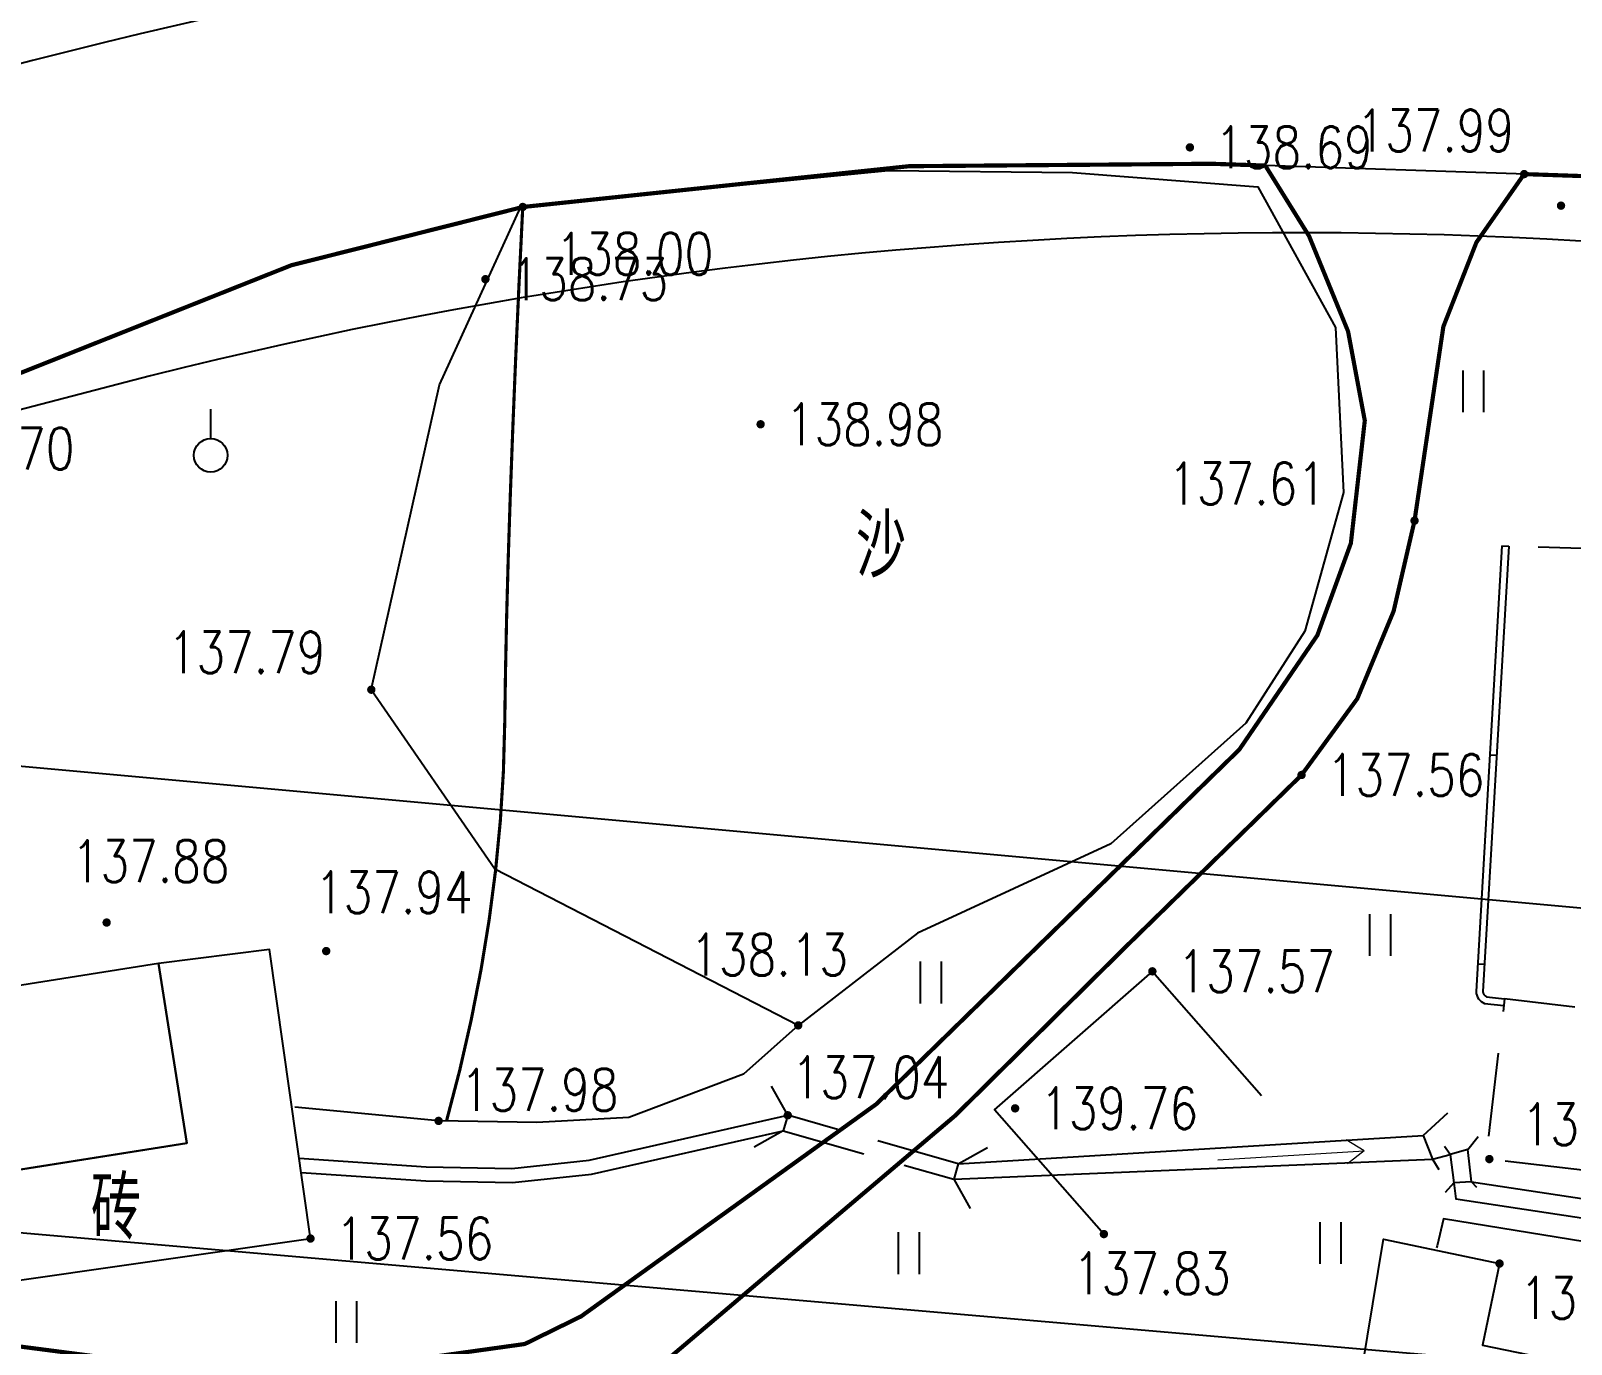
# Model space of a CAD drawing. Extents: x 529262 to 576451, y 2694391 to 2717535.
# Drawn here: x 563881.72 to 563918.54, y 2711404.2 to 2711435.58 of the extents above; entities that cross this region are included whole.
import ezdxf
from ezdxf.enums import TextEntityAlignment as Align
from ezdxf.xclip import XClip

# ---------------------------------------------------------------- set-up
doc = ezdxf.new("R2010")
doc.units = 0
doc.header["$XCLIPFRAME"] = 0
doc.linetypes.add('X2', pattern=[10, 8, -2])
doc.linetypes.add('X5', pattern=[3, 2, -1])
for name, color, linetype in [('DGX', 8, 'Continuous'), ('DLSS', 4, 'Continuous'), ('DMTZ', 8, 'Continuous'), ('GCD', 8, 'Continuous'), ('GXYZ', 8, 'Continuous'), ('JMD', 8, 'Continuous'), ('PP-COM', 7, 'Continuous'), ('RD-中线', 40, 'Continuous'), ('RD-红线', 7, 'Continuous'), ('ZBTZ', 8, 'Continuous'), ('ZJ', 7, 'Continuous')]:
    doc.layers.add(name, color=color, linetype=linetype)
doc.layers.add('SXSS', color=5, linetype='Continuous', lineweight=0)
doc.styles.add('HZ', font='rs.shx', dxfattribs={"width": 0.8, "bigfont": 'hztxt.shx'})
doc.linetypes.add('10421', pattern='A,2,[150,AAA.SHX,S=0.5,R=0,X=0,Y=0.5],1e-11', length=2)
doc.linetypes.add('10422', pattern='A,0.75,[150,AAA.SHX,S=0.5,R=0,X=0,Y=0.5],1.5,[177,AAA.SHX,S=1,R=0,X=0,Y=0.4],0.75', length=3)
doc.linetypes.add('1161', pattern='A,0,[149,AAA.SHX,S=0.15,R=0,X=0,Y=0],-1.6', length=1.6)

# ---------------------------------------------------------------- blocks, each defined once
blk = doc.blocks.new('A$C19FD0107')
at = {"layer": 'RD-中线', "color": 8, "linetype": 'Continuous', "flags": 128}
blk.add_lwpolyline([(-6861.027, 17001.718), (-7060.418, 17045.406, 0.117908), (-7116.226, 17044.265), (-7165.183, 17031.493)], format="xyb", dxfattribs=at)
at = {"layer": 'RD-红线', "color": 8, "linetype": 'Continuous', "flags": 128}
blk.add_lwpolyline([(-6862.739, 16993.903), (-7062.124, 17037.591, 0.117895), (-7114.206, 17036.524), (-7120.778, 17034.81)], format="xyb", dxfattribs=at)
blk = doc.blocks.new('GC200')
at = {"linetype": 'Continuous', "const_width": 0.2, "flags": 128}
blk.add_lwpolyline([(-0.1, 0, 1), (0.1, 0, 1)], format="xyb", close=True, dxfattribs=at)
blk = doc.blocks.new('gc121')
at = {"color": 8}
for p, q in [((-0.5, -1), (-0.5, 1)), ((0.5, -1), (0.5, 1))]:
    blk.add_line(p, q, dxfattribs=at)
blk = doc.blocks.new('gc125')
at = {"color": 8}
blk.add_line((0, 0.8), (0, 2.2), dxfattribs=at)
blk.add_circle((0, 0), 0.8, dxfattribs=at)
blk = doc.blocks.new('gc086')
at = {"color": 8}
for p, q in [((0, 0), (7, 0)), ((7, 0), (6.181, 0.574)), ((7, 0), (6.181, -0.574))]:
    blk.add_line(p, q, dxfattribs=at)

msp = doc.modelspace()

# ---------------------------------------------------------------- linework, layer by layer
at = {"layer": 'DGX', "linetype": 'Continuous', "const_width": 0.075, "flags": 128}
msp.add_lwpolyline([(563893.482, 2711431.37), (563893.391, 2711429.498), (563893.311, 2711427.72), (563893.242, 2711426.037), (563893.183, 2711424.449), (563893.134, 2711422.956), (563893.096, 2711421.557), (563893.069, 2711420.253), (563893.051, 2711419.043), (563893.019, 2711417.878), (563892.946, 2711416.706), (563892.833, 2711415.526), (563892.679, 2711414.341), (563892.485, 2711413.148), (563892.25, 2711411.948), (563891.975, 2711410.742), (563891.659, 2711409.529)], dxfattribs=at)
msp.add_lwpolyline([(563893.482, 2711431.37), (563893.391, 2711429.498), (563893.311, 2711427.72), (563893.242, 2711426.037), (563893.183, 2711424.449), (563893.134, 2711422.956), (563893.096, 2711421.557), (563893.069, 2711420.253), (563893.051, 2711419.043), (563893.019, 2711417.878), (563892.946, 2711416.706), (563892.833, 2711415.526), (563892.679, 2711414.341), (563892.485, 2711413.148), (563892.25, 2711411.948), (563891.975, 2711410.742), (563891.659, 2711409.529)], dxfattribs=at)
at = {"layer": 'DLSS', "linetype": 'Continuous', "lineweight": -2}
for p, q in [((563899.816, 2711409.666), (563899.426, 2711410.365)), ((563899.816, 2711409.666), (563899.71, 2711409.295)), ((563915.004, 2711409.185), (563915.591, 2711409.728)), ((563899.71, 2711409.295), (563899.011, 2711408.906)), ((563903.89, 2711408.508), (563904.588, 2711408.898)), ((563915.004, 2711409.185), (563915.229, 2711408.617)), ((563915.649, 2711408.733, 68.657), (563915.511, 2711408.924)), ((563916.069, 2711408.849), (563915.649, 2711408.733, 68.657)), ((563916.069, 2711408.849), (563916.318, 2711409.162)), ((563903.89, 2711408.508), (563903.784, 2711408.137)), ((563915.229, 2711408.617), (563915.376, 2711408.37)), ((563903.784, 2711408.137), (563904.174, 2711407.438)), ((563915.739, 2711408.052), (563915.532, 2711407.824)), ((563916.157, 2711408.074), (563915.739, 2711408.052)), ((563916.157, 2711408.074), (563916.281, 2711407.948))]:
    msp.add_line(p, q, dxfattribs=at)
at = {"layer": 'DLSS', "linetype": 'X5', "lineweight": -2}
for p, q in [((563903.89, 2711408.508), (563899.816, 2711409.666)), ((563899.71, 2711409.295), (563903.784, 2711408.137)), ((563916.157, 2711408.074), (563916.069, 2711408.849)), ((563915.649, 2711408.733, 68.657), (563915.739, 2711408.052))]:
    msp.add_line(p, q, dxfattribs=at)
at = {"layer": 'DLSS', "linetype": 'X2', "lineweight": -2, "const_width": 0.1, "flags": 128}
msp.add_lwpolyline([(563864.998, 2711406.283), (563886.722, 2711403.457), (563890.664, 2711403.801), (563893.53, 2711404.201), (563894.876, 2711404.861), (563901.928, 2711409.93), (563910.609, 2711418.405), (563912.475, 2711421.137), (563913.275, 2711423.335), (563913.608, 2711426.266), (563913.208, 2711428.398), (563912.275, 2711430.678), (563911.23, 2711432.36)], dxfattribs=at)
msp.add_lwpolyline([(563864.998, 2711406.283), (563886.722, 2711403.457), (563890.664, 2711403.801), (563893.53, 2711404.201), (563894.876, 2711404.861), (563901.928, 2711409.93), (563910.609, 2711418.405), (563912.475, 2711421.137), (563913.275, 2711423.335), (563913.608, 2711426.266), (563913.208, 2711428.398), (563912.275, 2711430.678), (563911.23, 2711432.36)], dxfattribs=at)
at = {"layer": 'DLSS', "linetype": 'Continuous', "lineweight": -2, "const_width": 0.1, "flags": 128}
for points in [[(563911.23, 2711432.36), (563909.938, 2711432.403), (563902.718, 2711432.345), (563893.482, 2711431.37), (563887.949, 2711429.977), (563873.534, 2711424.246), (563865.048, 2711420.815)], [(563994.94, 2711418.17), (563932.319, 2711430.926), (563923.295, 2711431.956), (563917.417, 2711432.156)], [(563994.94, 2711418.17), (563932.319, 2711430.926), (563923.295, 2711431.956), (563917.417, 2711432.156)]]:
    msp.add_lwpolyline(points, dxfattribs=at)
at = {"layer": 'DLSS', "linetype": 'Continuous', "lineweight": -2, "const_width": 0.1, "elevation": 137.99, "flags": 128}
msp.add_lwpolyline([(563917.417, 2711432.156), (563916.276, 2711430.525), (563915.486, 2711428.512), (563914.797, 2711423.875), (563914.297, 2711421.712), (563913.428, 2711419.62), (563912.097, 2711417.798), (563907.933, 2711413.73), (563903.819, 2711409.659), (563896.48, 2711403.443), (563895.474, 2711402.313), (563894.531, 2711400.632), (563894.188, 2711399.199), (563894.003, 2711395.555), (563893.648, 2711390.675), (563892.093, 2711381.248), (563890.268, 2711372.48)], dxfattribs=at)
msp.add_lwpolyline([(563917.417, 2711432.156), (563916.276, 2711430.525), (563915.486, 2711428.512), (563914.797, 2711423.875), (563914.297, 2711421.712), (563913.428, 2711419.62), (563912.097, 2711417.798), (563907.933, 2711413.73), (563903.819, 2711409.659), (563896.48, 2711403.443), (563895.474, 2711402.313), (563894.531, 2711400.632), (563894.188, 2711399.199), (563894.003, 2711395.555), (563893.648, 2711390.675), (563892.093, 2711381.248), (563890.268, 2711372.48)], dxfattribs=at)
at = {"layer": 'DMTZ', "linetype": 'Continuous', "flags": 128}
msp.add_lwpolyline([(563900.066, 2711411.815), (563892.812, 2711415.546), (563889.862, 2711419.836), (563891.49, 2711427.124), (563893.432, 2711431.37), (563902.213, 2711432.245), (563906.618, 2711432.196), (563911.055, 2711431.855), (563912.907, 2711428.493), (563913.102, 2711424.545), (563912.176, 2711421.232), (563910.762, 2711419.039), (563907.541, 2711416.15), (563902.917, 2711414.019)], close=True, dxfattribs=at)
at = {"layer": 'DMTZ', "linetype": '10421', "lineweight": -2, "flags": 128}
msp.add_lwpolyline([(563902.917, 2711414.019), (563900.066, 2711411.815), (563898.756, 2711410.648), (563896.015, 2711409.614), (563893.822, 2711409.492), (563891.47, 2711409.532), (563888.036, 2711409.857)], dxfattribs=at)
msp.add_lwpolyline([(563902.917, 2711414.019), (563900.066, 2711411.815), (563898.756, 2711410.648), (563896.015, 2711409.614), (563893.822, 2711409.492), (563891.47, 2711409.532), (563888.036, 2711409.857)], dxfattribs=at)
at = {"layer": 'DMTZ', "linetype": '10422', "lineweight": -2, "flags": 128}
msp.add_lwpolyline([(563907.372, 2711406.828), (563904.76, 2711409.793), (563908.531, 2711413.106), (563911.139, 2711410.138)], dxfattribs=at)
msp.add_lwpolyline([(563907.372, 2711406.828), (563904.76, 2711409.793), (563908.531, 2711413.106), (563911.139, 2711410.138)], dxfattribs=at)
at = {"layer": 'GXYZ', "linetype": 'Continuous', "lineweight": -2}
msp.add_line((563876.936, 2711418.42), (563939.722, 2711412.715), dxfattribs=at)
at = {"layer": 'GXYZ', "linetype": 'Continuous'}
msp.add_line((563971.809, 2711399.028), (563869.267, 2711407.909), dxfattribs=at)
at = {"layer": 'JMD', "linetype": 'Continuous', "lineweight": -2}
for p, q in [((563916.885, 2711423.271, 137.627), (563917.049, 2711423.262, 137.627)), ((563916.595, 2711418.279), (563916.759, 2711418.27)), ((563916.306, 2711413.288), (563916.47, 2711413.278)), ((563916.306, 2711413.288), (563916.47, 2711413.278))]:
    msp.add_line(p, q, dxfattribs=at)
at = {"layer": 'JMD', "linetype": 'Continuous', "lineweight": -2, "elevation": 137.627, "flags": 128}
for points in [[(563916.885, 2711423.271), (563916.268, 2711412.626, 0.295903), (563916.47, 2711412.339), (563916.928, 2711412.286)], [(563917.049, 2711423.262), (563916.432, 2711412.626, 0.253868), (563916.514, 2711412.499), (563916.947, 2711412.449)]]:
    msp.add_lwpolyline(points, format="xyb", dxfattribs=at)
at = {"layer": 'JMD', "linetype": 'Continuous', "lineweight": -2, "flags": 128}
for points, elevation in [([(563876.587, 2711407.597), (563876.989, 2711405.087), (563888.408, 2711406.721), (563887.43, 2711413.626), (563884.772, 2711413.294), (563885.452, 2711409.002)], 137.524), ([(563876.587, 2711407.597), (563876.989, 2711405.087), (563888.408, 2711406.721), (563887.43, 2711413.626), (563884.772, 2711413.294), (563885.452, 2711409.002)], 137.524), ([(563884.772, 2711413.294), (563874.008, 2711411.588), (563874.597, 2711407.281), (563885.452, 2711409.002)], 137.884), ([(563884.772, 2711413.294), (563874.008, 2711411.588), (563874.597, 2711407.281), (563885.452, 2711409.002)], 137.884), ([(563913.038, 2711400.527), (563914.052, 2711406.704), (563916.829, 2711406.123), (563916.422, 2711404.177), (563918.358, 2711403.772), (563917.706, 2711399.849)], 137.746), ([(563913.038, 2711400.527), (563914.052, 2711406.704), (563916.829, 2711406.123), (563916.422, 2711404.177), (563918.358, 2711403.772), (563917.706, 2711399.849)], 137.746)]:
    msp.add_lwpolyline(points, close=True, dxfattribs=dict(at, elevation=elevation))
at = {"layer": 'JMD', "linetype": 'X5', "lineweight": -2, "flags": 128}
msp.add_lwpolyline([(563930.549, 2711410.866), (563916.947, 2711412.449), (563916.502, 2711408.63), (563930.104, 2711407.047)], close=True, dxfattribs=at)
at = {"layer": 'SXSS', "color": 8, "linetype": 'Continuous', "lineweight": -2, "flags": 128}
for points, elevation in [([(563888.136, 2711408.642), (563891.176, 2711408.431), (563893.221, 2711408.395), (563895.072, 2711408.594), (563899.816, 2711409.666)], 137.032), ([(563888.184, 2711408.303), (563891.162, 2711408.096), (563893.236, 2711408.06), (563895.127, 2711408.263), (563899.704, 2711409.297)], 137.032), ([(563915.229, 2711408.617), (563915.649, 2711408.733)], 137.315)]:
    msp.add_lwpolyline(points, dxfattribs=dict(at, elevation=elevation))
for points in [[(563903.89, 2711408.508), (563915.004, 2711409.185)], [(563903.784, 2711408.137), (563915.229, 2711408.617)], [(563915.739, 2711408.052), (563915.781, 2711407.667), (563937.008, 2711404.458), (563938.297, 2711404.256)], [(563916.157, 2711408.074), (563937.078, 2711404.914), (563938.369, 2711404.712)]]:
    msp.add_lwpolyline(points, dxfattribs=at)
at = {"layer": 'SXSS', "color": 8, "linetype": '10422', "lineweight": -2, "flags": 128}
msp.add_lwpolyline([(563913.576, 2711400.278), (563912.8, 2711393.23), (563912.86, 2711392.628), (563913.358, 2711391.712), (563914.382, 2711390.684), (563922.941, 2711387.253), (563923.259, 2711386.839), (563921.647, 2711380.562), (563920.658, 2711377.066), (563920.221, 2711375.083), (563920.105, 2711374.415), (563920.425, 2711374.024), (563933.923, 2711369.853), (563934.511, 2711370.046), (563934.675, 2711370.508), (563936.774, 2711390.288), (563936.427, 2711394.217), (563937.862, 2711403.551), (563915.492, 2711407.189), (563915.336, 2711406.549), (563915.322, 2711406.496)], dxfattribs=at)
at = {"layer": 'ZBTZ', "linetype": '1161', "flags": 128}
msp.add_lwpolyline([(563917.467, 2711432.156), (563911.23, 2711432.36)], dxfattribs=at)
msp.add_lwpolyline([(563917.467, 2711432.156), (563911.23, 2711432.36)], dxfattribs=at)
at = {"layer": 'ZBTZ', "linetype": '1161', "lineweight": -2, "flags": 128}
msp.add_lwpolyline([(563924.76, 2711423.025), (563917.751, 2711423.242)], dxfattribs=at)

# ---------------------------------------------------------------- block references
at = {"layer": 'GCD', "linetype": 'Continuous', "lineweight": -2}
ref = msp.add_blockref('GC200', (563917.417, 2711432.156, 137.99), dxfattribs=dict(at, xscale=0.5, yscale=0.5, zscale=0.5))
ref.add_attrib('height', '137.99', dxfattribs={"linetype": 'Continuous', "height": 1, "style": 'HZ', "width": 0.8}).set_placement((563913.409, 2711433.197, 137.99), align=Align.MIDDLE_LEFT)
ref = msp.add_blockref('GC200', (563917.417, 2711432.156, 137.99), dxfattribs=dict(at, xscale=0.5, yscale=0.5, zscale=0.5))
ref.add_attrib('height', '137.99', dxfattribs={"linetype": 'Continuous', "lineweight": -2, "height": 1, "style": 'HZ', "width": 0.8}).set_placement((563913.409, 2711433.197, 137.99), align=Align.MIDDLE_LEFT)
at = {"layer": 'GCD', "linetype": 'Continuous'}
ref = msp.add_blockref('GC200', (563909.428, 2711432.795, 138.686), dxfattribs=dict(at, xscale=0.5, yscale=0.5, zscale=0.5))
ref.add_attrib('height', '138.69', dxfattribs={"linetype": 'Continuous', "height": 1, "style": 'HZ', "width": 0.8}).set_placement((563910.028, 2711432.795, 138.686), align=Align.MIDDLE_LEFT)
at = {"layer": 'GCD', "linetype": 'Continuous', "lineweight": -2}
ref = msp.add_blockref('GC200', (563893.482, 2711431.37, 138.003), dxfattribs=dict(at, xscale=0.5, yscale=0.5, zscale=0.5))
ref.add_attrib('height', '138.00', dxfattribs={"linetype": 'Continuous', "height": 1, "style": 'HZ', "width": 0.8}).set_placement((563894.265, 2711430.252, 138.003), align=Align.MIDDLE_LEFT)
ref = msp.add_blockref('GC200', (563893.482, 2711431.37, 138.003), dxfattribs=dict(at, xscale=0.5, yscale=0.5, zscale=0.5))
ref.add_attrib('height', '138.00', dxfattribs={"linetype": 'Continuous', "lineweight": -2, "height": 1, "style": 'HZ', "width": 0.8}).set_placement((563894.265, 2711430.252, 138.003), align=Align.MIDDLE_LEFT)
ref = msp.add_blockref('GC200', (563918.298, 2711431.402, 137.271), dxfattribs=dict(at, xscale=0.5, yscale=0.5, zscale=0.5))
ref.add_attrib('height', '137.27', dxfattribs={"linetype": 'Continuous', "height": 1, "style": 'HZ', "width": 0.8}).set_placement((563918.668, 2711430.354, 137.271), align=Align.MIDDLE_LEFT)
ref = msp.add_blockref('GC200', (563918.298, 2711431.402, 137.271), dxfattribs=dict(at, xscale=0.5, yscale=0.5, zscale=0.5))
ref.add_attrib('height', '137.27', dxfattribs={"linetype": 'Continuous', "lineweight": -2, "height": 1, "style": 'HZ', "width": 0.8}).set_placement((563918.668, 2711430.354, 137.271), align=Align.MIDDLE_LEFT)
at = {"layer": 'GCD', "linetype": 'Continuous'}
ref = msp.add_blockref('GC200', (563892.589, 2711429.645, 138.73), dxfattribs=dict(at, xscale=0.5, yscale=0.5, zscale=0.5))
ref.add_attrib('height', '138.73', dxfattribs={"linetype": 'Continuous', "height": 1, "style": 'HZ', "width": 0.8}).set_placement((563893.189, 2711429.645, 138.73), align=Align.MIDDLE_LEFT)
at = {"layer": 'GCD', "linetype": 'Continuous', "lineweight": -2}
ref = msp.add_blockref('GC200', (563899.167, 2711426.178, 138.981), dxfattribs=dict(at, xscale=0.5, yscale=0.5, zscale=0.5))
ref.add_attrib('height', '138.98', dxfattribs={"linetype": 'Continuous', "height": 1, "style": 'HZ', "width": 0.8}).set_placement((563899.767, 2711426.178, 138.981), align=Align.MIDDLE_LEFT)
ref = msp.add_blockref('GC200', (563899.167, 2711426.178, 138.981), dxfattribs=dict(at, xscale=0.5, yscale=0.5, zscale=0.5))
ref.add_attrib('height', '138.98', dxfattribs={"linetype": 'Continuous', "height": 1, "style": 'HZ', "width": 0.8}).set_placement((563899.767, 2711426.178, 138.981), align=Align.MIDDLE_LEFT)
at = {"layer": 'GCD', "linetype": 'Continuous'}
ref = msp.add_blockref('GC200', (563899.167, 2711426.178, 138.981), dxfattribs=dict(at, xscale=0.5, yscale=0.5, zscale=0.5))
ref.add_attrib('height', '138.98', dxfattribs={"linetype": 'Continuous', "height": 1, "style": 'HZ', "width": 0.8}).set_placement((563899.767, 2711426.178, 138.981), align=Align.MIDDLE_LEFT)
at = {"layer": 'GCD', "linetype": 'Continuous', "lineweight": -2}
ref = msp.add_blockref('GC200', (563899.167, 2711426.178, 138.981), dxfattribs=dict(at, xscale=0.5, yscale=0.5, zscale=0.5))
ref.add_attrib('height', '138.98', dxfattribs={"linetype": 'Continuous', "lineweight": -2, "height": 1, "style": 'HZ', "width": 0.8}).set_placement((563899.767, 2711426.178, 138.981), align=Align.MIDDLE_LEFT)
ref = msp.add_blockref('GC200', (563899.167, 2711426.178, 138.981), dxfattribs=dict(at, xscale=0.5, yscale=0.5, zscale=0.5))
ref.add_attrib('height', '138.98', dxfattribs={"linetype": 'Continuous', "lineweight": -2, "height": 1, "style": 'HZ', "width": 0.8}).set_placement((563899.767, 2711426.178, 138.981), align=Align.MIDDLE_LEFT)
at = {"layer": 'GCD', "linetype": 'Continuous'}
ref = msp.add_blockref('GC200', (563899.167, 2711426.178, 138.981), dxfattribs=dict(at, xscale=0.5, yscale=0.5, zscale=0.5))
ref.add_attrib('height', '138.98', dxfattribs={"linetype": 'Continuous', "height": 1, "style": 'HZ', "width": 0.8}).set_placement((563899.767, 2711426.178, 138.981), align=Align.MIDDLE_LEFT)
ref = msp.add_blockref('GC200', (563878.397, 2711425.597, 138.697), dxfattribs=dict(at, xscale=0.5, yscale=0.5, zscale=0.5))
ref.add_attrib('height', '138.70', dxfattribs={"linetype": 'Continuous', "height": 1, "style": 'HZ', "width": 0.8}).set_placement((563878.997, 2711425.597, 138.697), align=Align.MIDDLE_LEFT)
at = {"layer": 'GCD', "linetype": 'Continuous', "lineweight": -2}
ref = msp.add_blockref('GC200', (563914.797, 2711423.875, 137.608), dxfattribs=dict(at, xscale=0.5, yscale=0.5, zscale=0.5))
ref.add_attrib('height', '137.61', dxfattribs={"linetype": 'Continuous', "height": 1, "style": 'HZ', "width": 0.8}).set_placement((563908.909, 2711424.763, 137.608), align=Align.MIDDLE_LEFT)
ref = msp.add_blockref('GC200', (563914.797, 2711423.875, 137.608), dxfattribs=dict(at, xscale=0.5, yscale=0.5, zscale=0.5))
ref.add_attrib('height', '137.61', dxfattribs={"linetype": 'Continuous', "lineweight": -2, "height": 1, "style": 'HZ', "width": 0.8}).set_placement((563908.909, 2711424.763, 137.608), align=Align.MIDDLE_LEFT)
ref = msp.add_blockref('GC200', (563889.862, 2711419.836, 137.792), dxfattribs=dict(at, xscale=0.5, yscale=0.5, zscale=0.5))
ref.add_attrib('height', '137.79', dxfattribs={"linetype": 'Continuous', "height": 1, "style": 'HZ', "width": 0.8}).set_placement((563884.999, 2711420.73, 137.792), align=Align.MIDDLE_LEFT)
ref = msp.add_blockref('GC200', (563889.862, 2711419.836, 137.792), dxfattribs=dict(at, xscale=0.5, yscale=0.5, zscale=0.5))
ref.add_attrib('height', '137.79', dxfattribs={"linetype": 'Continuous', "lineweight": -2, "height": 1, "style": 'HZ', "width": 0.8}).set_placement((563884.999, 2711420.73, 137.792), align=Align.MIDDLE_LEFT)
ref = msp.add_blockref('GC200', (563912.097, 2711417.798, 137.563), dxfattribs=dict(at, xscale=0.5, yscale=0.5, zscale=0.5))
ref.add_attrib('height', '137.56', dxfattribs={"linetype": 'Continuous', "lineweight": -2, "height": 1, "style": 'HZ', "width": 0.8}).set_placement((563912.697, 2711417.798, 137.563), align=Align.MIDDLE_LEFT)
ref = msp.add_blockref('GC200', (563883.536, 2711414.272, 137.884), dxfattribs=dict(at, xscale=0.5, yscale=0.5, zscale=0.5))
ref.add_attrib('height', '137.88', dxfattribs={"linetype": 'Continuous', "height": 1, "style": 'HZ', "width": 0.8}).set_placement((563882.701, 2711415.739, 137.884), align=Align.MIDDLE_LEFT)
ref = msp.add_blockref('GC200', (563883.536, 2711414.272, 137.884), dxfattribs=dict(at, xscale=0.5, yscale=0.5, zscale=0.5))
ref.add_attrib('height', '137.88', dxfattribs={"linetype": 'Continuous', "lineweight": -2, "height": 1, "style": 'HZ', "width": 0.8}).set_placement((563882.701, 2711415.739, 137.884), align=Align.MIDDLE_LEFT)
ref = msp.add_blockref('GC200', (563888.784, 2711413.59, 137.939), dxfattribs=dict(at, xscale=0.5, yscale=0.5, zscale=0.5))
ref.add_attrib('height', '137.94', dxfattribs={"linetype": 'Continuous', "height": 1, "style": 'HZ', "width": 0.8}).set_placement((563888.515, 2711414.993, 137.939), align=Align.MIDDLE_LEFT)
ref = msp.add_blockref('GC200', (563888.784, 2711413.59, 137.939), dxfattribs=dict(at, xscale=0.5, yscale=0.5, zscale=0.5))
ref.add_attrib('height', '137.94', dxfattribs={"linetype": 'Continuous', "lineweight": -2, "height": 1, "style": 'HZ', "width": 0.8}).set_placement((563888.515, 2711414.993, 137.939), align=Align.MIDDLE_LEFT)
ref = msp.add_blockref('GC200', (563900.066, 2711411.815, 138.127), dxfattribs=dict(at, xscale=0.5, yscale=0.5, zscale=0.5))
ref.add_attrib('height', '138.13', dxfattribs={"linetype": 'Continuous', "height": 1, "style": 'HZ', "width": 0.8}).set_placement((563897.484, 2711413.503, 138.127), align=Align.MIDDLE_LEFT)
ref = msp.add_blockref('GC200', (563900.066, 2711411.815, 138.127), dxfattribs=dict(at, xscale=0.5, yscale=0.5, zscale=0.5))
ref.add_attrib('height', '138.13', dxfattribs={"linetype": 'Continuous', "lineweight": -2, "height": 1, "style": 'HZ', "width": 0.8}).set_placement((563897.484, 2711413.503, 138.127), align=Align.MIDDLE_LEFT)
ref = msp.add_blockref('GC200', (563908.531, 2711413.106, 137.57), dxfattribs=dict(at, xscale=0.5, yscale=0.5, zscale=0.5))
ref.add_attrib('height', '137.57', dxfattribs={"linetype": 'Continuous', "height": 1, "style": 'HZ', "width": 0.8}).set_placement((563909.131, 2711413.106, 137.57), align=Align.MIDDLE_LEFT)
ref = msp.add_blockref('GC200', (563908.531, 2711413.106, 137.57), dxfattribs=dict(at, xscale=0.5, yscale=0.5, zscale=0.5))
ref.add_attrib('height', '137.57', dxfattribs={"linetype": 'Continuous', "lineweight": -2, "height": 1, "style": 'HZ', "width": 0.8}).set_placement((563909.131, 2711413.106, 137.57), align=Align.MIDDLE_LEFT)
ref = msp.add_blockref('GC200', (563899.816, 2711409.666, 137.036), dxfattribs=dict(at, xscale=0.5, yscale=0.5, zscale=0.5))
ref.add_attrib('height', '137.04', dxfattribs={"linetype": 'Continuous', "lineweight": -2, "height": 1, "style": 'HZ', "width": 0.8}).set_placement((563899.909, 2711410.574, 137.036), align=Align.MIDDLE_LEFT)
ref = msp.add_blockref('GC200', (563891.47, 2711409.532, 137.977), dxfattribs=dict(at, xscale=0.5, yscale=0.5, zscale=0.5))
ref.add_attrib('height', '137.98', dxfattribs={"linetype": 'Continuous', "height": 1, "style": 'HZ', "width": 0.8}).set_placement((563891.998, 2711410.273, 137.977), align=Align.MIDDLE_LEFT)
ref = msp.add_blockref('GC200', (563891.47, 2711409.532, 137.977), dxfattribs=dict(at, xscale=0.5, yscale=0.5, zscale=0.5))
ref.add_attrib('height', '137.98', dxfattribs={"linetype": 'Continuous', "lineweight": -2, "height": 1, "style": 'HZ', "width": 0.8}).set_placement((563891.998, 2711410.273, 137.977), align=Align.MIDDLE_LEFT)
at = {"layer": 'GCD', "linetype": 'Continuous'}
ref = msp.add_blockref('GC200', (563905.25, 2711409.832, 139.76), dxfattribs=dict(at, xscale=0.5, yscale=0.5, zscale=0.5))
ref.add_attrib('height', '139.76', dxfattribs={"linetype": 'Continuous', "height": 1, "style": 'HZ', "width": 0.8}).set_placement((563905.85, 2711409.832, 139.76), align=Align.MIDDLE_LEFT)
ref = msp.add_blockref('GC200', (563905.25, 2711409.832, 139.76), dxfattribs=dict(at, xscale=0.5, yscale=0.5, zscale=0.5))
ref.add_attrib('height', '139.76', dxfattribs={"linetype": 'Continuous', "height": 1, "style": 'HZ', "width": 0.8}).set_placement((563905.85, 2711409.832, 139.76), align=Align.MIDDLE_LEFT)
at = {"layer": 'GCD', "linetype": 'Continuous', "lineweight": -2}
ref = msp.add_blockref('GC200', (563916.585, 2711408.62, 137.387), dxfattribs=dict(at, xscale=0.5, yscale=0.5, zscale=0.5))
ref.add_attrib('height', '137.39', dxfattribs={"linetype": 'Continuous', "height": 1, "style": 'HZ', "width": 0.8}).set_placement((563917.356, 2711409.451, 137.387), align=Align.MIDDLE_LEFT)
ref = msp.add_blockref('GC200', (563916.585, 2711408.62, 137.387), dxfattribs=dict(at, xscale=0.5, yscale=0.5, zscale=0.5))
ref.add_attrib('height', '137.39', dxfattribs={"linetype": 'Continuous', "lineweight": -2, "height": 1, "style": 'HZ', "width": 0.8}).set_placement((563917.356, 2711409.451, 137.387), align=Align.MIDDLE_LEFT)
ref = msp.add_blockref('GC200', (563888.408, 2711406.721, 137.561), dxfattribs=dict(at, xscale=0.5, yscale=0.5, zscale=0.5))
ref.add_attrib('height', '137.56', dxfattribs={"linetype": 'Continuous', "height": 1, "style": 'HZ', "width": 0.8}).set_placement((563889.008, 2711406.721, 137.561), align=Align.MIDDLE_LEFT)
ref = msp.add_blockref('GC200', (563888.408, 2711406.721, 137.561), dxfattribs=dict(at, xscale=0.5, yscale=0.5, zscale=0.5))
ref.add_attrib('height', '137.56', dxfattribs={"linetype": 'Continuous', "lineweight": -2, "height": 1, "style": 'HZ', "width": 0.8}).set_placement((563889.008, 2711406.721, 137.561), align=Align.MIDDLE_LEFT)
ref = msp.add_blockref('GC200', (563907.372, 2711406.828, 137.834), dxfattribs=dict(at, xscale=0.5, yscale=0.5, zscale=0.5))
ref.add_attrib('height', '137.83', dxfattribs={"linetype": 'Continuous', "height": 1, "style": 'HZ', "width": 0.8}).set_placement((563906.632, 2711405.89, 137.834), align=Align.MIDDLE_LEFT)
ref = msp.add_blockref('GC200', (563907.372, 2711406.828, 137.834), dxfattribs=dict(at, xscale=0.5, yscale=0.5, zscale=0.5))
ref.add_attrib('height', '137.83', dxfattribs={"linetype": 'Continuous', "lineweight": -2, "height": 1, "style": 'HZ', "width": 0.8}).set_placement((563906.632, 2711405.89, 137.834), align=Align.MIDDLE_LEFT)
ref = msp.add_blockref('GC200', (563916.829, 2711406.123, 136.857), dxfattribs=dict(at, xscale=0.5, yscale=0.5, zscale=0.5))
ref.add_attrib('height', '136.86', dxfattribs={"linetype": 'Continuous', "height": 1, "style": 'HZ', "width": 0.8}).set_placement((563917.313, 2711405.301, 136.857), align=Align.MIDDLE_LEFT)
ref = msp.add_blockref('GC200', (563916.829, 2711406.123, 136.857), dxfattribs=dict(at, xscale=0.5, yscale=0.5, zscale=0.5))
ref.add_attrib('height', '136.86', dxfattribs={"linetype": 'Continuous', "lineweight": -2, "height": 1, "style": 'HZ', "width": 0.8}).set_placement((563917.313, 2711405.301, 136.857), align=Align.MIDDLE_LEFT)
at = {"layer": 'PP-COM'}
ref = msp.add_blockref('A$C19FD0107', (570997.993, 2694390.603), dxfattribs=at)
XClip(ref).set_block_clipping_path([(-9366.4383134884, 14428.6043910822), (-3328.4480743363, 17452.7484863754)])
at = {"layer": 'SXSS', "color": 8, "linetype": 'Continuous', "xscale": 0.5000000000078707, "yscale": 0.5000000000078707, "zscale": 0.5000000000078707, "rotation": 3.543195791763393}
msp.add_blockref('gc086', (563910.096, 2711408.599), dxfattribs=at)
at = {"layer": 'ZBTZ', "linetype": 'Continuous', "lineweight": -2, "xscale": 0.5, "yscale": 0.5}
for name, p in [('gc121', (563916.207, 2711426.966)), ('gc121', (563916.207, 2711426.966)), ('gc125', (563886.023, 2711425.436)), ('gc121', (563913.978, 2711413.976)), ('gc121', (563913.978, 2711413.976)), ('gc121', (563903.238, 2711412.839)), ('gc121', (563903.238, 2711412.839)), ('gc121', (563912.795, 2711406.614)), ('gc121', (563912.795, 2711406.614)), ('gc121', (563902.711, 2711406.371)), ('gc121', (563902.711, 2711406.371)), ('gc121', (563889.269, 2711404.725)), ('gc121', (563889.269, 2711404.725))]:
    msp.add_blockref(name, p, dxfattribs=at)

# ---------------------------------------------------------------- texts
at = {"layer": 'JMD', "linetype": 'Continuous', "lineweight": -2, "style": 'HZ', "width": 0.8}
msp.add_text('砖', height=1.5, dxfattribs=at).set_placement((563884.36, 2711407.452), align=Align.MIDDLE_RIGHT)
msp.add_text('砖', height=1.5, dxfattribs=at).set_placement((563884.36, 2711407.452), align=Align.MIDDLE_RIGHT)
at = {"layer": 'ZJ', "color": 8, "linetype": 'Continuous', "lineweight": -2, "style": 'HZ', "width": 0.8}
msp.add_text('沙', height=1.5, dxfattribs=at).set_placement((563902.046, 2711423.343), align=Align.MIDDLE)
msp.add_text('沙', height=1.5, dxfattribs=at).set_placement((563902.046, 2711423.343), align=Align.MIDDLE)

doc.saveas('drawing.dxf')
